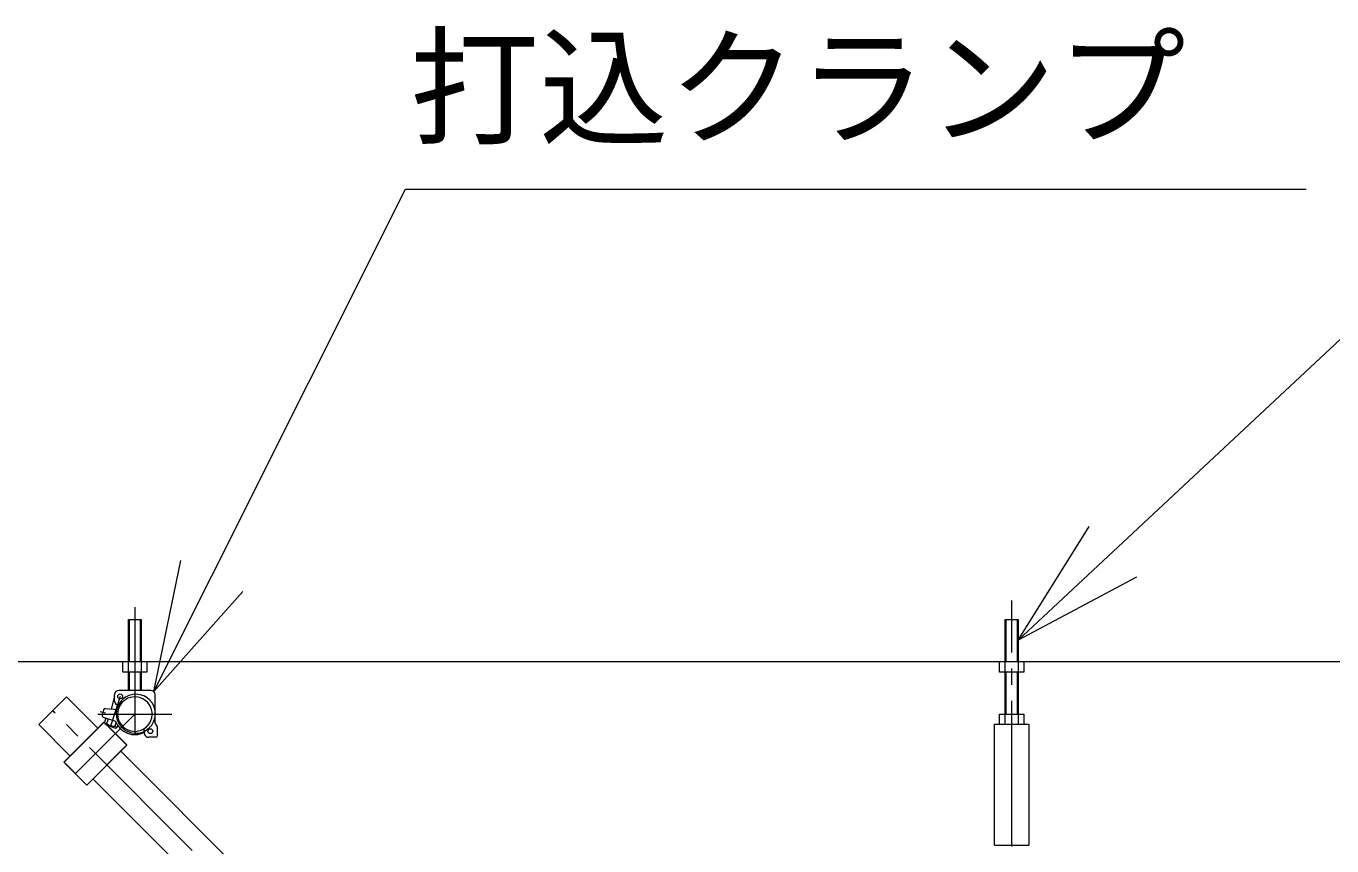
# Model space of a CAD drawing. Units: millimetres, scale not verified. Extents: x -7202 to 7173, y -9671 to 10206.
# Drawn here: x -5595 to -3979, y 8613 to 9627 of the extents above; entities that cross this region are included whole.
import ezdxf
from ezdxf.enums import TextEntityAlignment as Align

# ---------------------------------------------------------------- set-up
doc = ezdxf.new("R2010")
doc.units = ezdxf.units.MM
doc.header["$LTSCALE"] = 20
doc.linetypes.add('CHAIN2', pattern=[12, 9, -1, 1, -1])
for name, color, linetype, lineweight in [('0-5_05 寸法', 3, 'Continuous', 18), ('0-6_30 補完実線', 6, 'Continuous', 18), ('0-7_32 補完一点鎖線', 6, 'CHAIN2', 18), ('0-E_80 躯体A', 1, 'Continuous', 18)]:
    doc.layers.add(name, color=color, linetype=linetype, lineweight=lineweight)
doc.styles.add('ＭＳ ゴシック', font='')
doc.styles.get('ＭＳ ゴシック').set_extended_font_data('MS Gothic')

msp = doc.modelspace()

# ---------------------------------------------------------------- linework, layer by layer
at = {"layer": '0-5_05 寸法', "color": 7}
for p, q in [((-5365.02, 8947.06), (-5125.25, 9425.39)), ((-5125.25, 9425.39), (-5116.31, 9425.39)), ((-5116.31, 9425.39), (-4010.79, 9425.39)), ((-4250.33, 8976.94), (-3767.85, 9427.61)), ((-4367.26, 8867.73), (-4250.33, 8976.94)), ((-5436.72, 8804.02), (-5365.02, 8947.06))]:
    msp.add_line(p, q, dxfattribs=at)
for points in [[(-4221.07, 8945.61), (-4367.26, 8867.73), (-4279.6, 9008.28)], [(-5326.7, 8927.84), (-5436.72, 8804.02), (-5403.35, 8966.27)]]:
    msp.add_lwpolyline(points, dxfattribs=at)
at = {"layer": '0-6_30 補完実線'}
for p, q in [((-5467.01, 8841.13), (-5467.01, 8893.28)), ((-5453.51, 8893.28), (-5453.51, 8841.13)), ((-4382.01, 8841.13), (-4382.01, 8893.28)), ((-4368.51, 8893.28), (-4368.51, 8841.13)), ((-5452.26, 8841.13), (-5452.26, 8805.49)), ((-4367.26, 8841.13), (-4367.26, 8763.89)), ((-5467.01, 8805.49), (-5467.01, 8827.89)), ((-5453.51, 8827.89), (-5453.51, 8805.49)), ((-4382.01, 8776.03), (-4382.01, 8827.89)), ((-4368.51, 8827.89), (-4368.51, 8776.03)), ((-5544.9, 8797.56), (-5579.27, 8763.19)), ((-5544.88, 8797.54), (-5579.25, 8763.18)), ((-5544.9, 8797.56), (-5506.01, 8758.67)), ((-5544.88, 8797.54), (-5505.99, 8758.65)), ((-5485.26, 8798.47), (-5489.41, 8782.45)), ((-5485.26, 8792.19), (-5485.26, 8800.49)), ((-5440.26, 8805.49), (-5480.26, 8805.49)), ((-5478.63, 8788.11), (-5475.98, 8790.84)), ((-5435.26, 8765.21), (-5435.26, 8800.49)), ((-5498.97, 8781.46), (-5500.68, 8774.84)), ((-5496.9, 8782.96), (-5480.82, 8781.89)), ((-5482.16, 8787.54), (-5482.57, 8787.76)), ((-5540.37, 8724.3), (-5579.27, 8763.19)), ((-5540.36, 8724.29), (-5579.25, 8763.18)), ((-5499.6, 8772.53), (-5484.03, 8767.33)), ((-5497.89, 8765.63), (-5495.6, 8771.2)), ((-5496.75, 8763.15), (-5497.89, 8765.63)), ((-5496.75, 8763.15), (-5484.15, 8758.94)), ((-5495.04, 8764.68), (-5492.75, 8770.24)), ((-5484.59, 8761.19), (-5483.4, 8765.79)), ((-5484.15, 8758.94), (-5481.74, 8760.24)), ((-5481.74, 8760.24), (-5481.29, 8761.98)), ((-5448.54, 8757.78), (-5445.06, 8761.47)), ((-5432.26, 8760.49), (-5435.26, 8765.21)), ((-5432.26, 8749.49), (-5432.26, 8760.49)), ((-4396.61, 8613.89), (-4396.61, 8763.89)), ((-4396.61, 8763.89), (-4353.91, 8763.89)), ((-4353.91, 8763.89), (-4353.91, 8613.89)), ((-5449.25, 8754.88), (-5448.14, 8751.08)), ((-5434.26, 8747.49), (-5443.34, 8747.49)), ((-4421.01, 7673.67), (-5477.71, 8730.37)), ((-5512.07, 8696), (-4455.37, 7639.3)), ((-4396.61, 8613.89), (-4353.91, 8613.89))]:
    msp.add_line(p, q, dxfattribs=at)
for points in [[(-5468.26, 8805.49), (-5468.26, 8841.13), (-5468.26, 8893.28), (-5452.26, 8893.28), (-5452.26, 8841.13)], [(-4383.26, 8763.89), (-4383.26, 8841.13), (-4383.26, 8893.28), (-4367.26, 8893.28), (-4367.26, 8841.13)], [(-4390.26, 8763.89), (-4390.26, 8776.03), (-4360.26, 8776.03), (-4360.26, 8763.89)]]:
    msp.add_lwpolyline(points, dxfattribs=at)
for points in [[(-5445.26, 8827.89), (-5475.26, 8827.89), (-5475.26, 8841.13), (-5445.26, 8841.13)], [(-4360.26, 8827.89), (-4390.26, 8827.89), (-4390.26, 8841.13), (-4360.26, 8841.13)], [(-5519.66, 8688.45), (-5470.16, 8737.95), (-5498.44, 8766.23), (-5547.94, 8716.74)], [(-5519.64, 8688.44), (-5470.14, 8737.93), (-5498.43, 8766.22), (-5547.92, 8716.72)]]:
    msp.add_lwpolyline(points, close=True, dxfattribs=at)
for centre in [(-5478.42, 8798.03), (-5441.09, 8755.1)]:
    msp.add_circle(centre, 3, dxfattribs=at)
for centre, radius, start, end in [((-5480.26, 8800.49), 5, 90, 180), ((-5480.26, 8792.19), 5, 180, 242.48424), ((-5459.05, 8776.61), 24.19, 110.69298, 110.69268), ((-5460.26, 8776.13), 21.35, 152.48424, 90), ((-5460.26, 8776.13), 21.35, 90, 152.48424), ((-5440.26, 8800.49), 5, 360, 90), ((-5498.75, 8774.34), 2, 165.48716, 244.76724), ((-5497.03, 8780.97), 2, 86.18591, 165.46599), ((-5480.78, 8790.21), 3, 242.48424, 315.80692), ((-5495.82, 8767.05), 2.5, 214.62796, 288.57626), ((-5485.41, 8776.17), 15, 230.0058, 273.13089), ((-5482.53, 8762.61), 2.5, 214.50606, 288.45436), ((-5460.26, 8776.13), 25.35, 200.31271, 296.7673), ((-5446.36, 8755.72), 3, 136.59113, 196.26019), ((-5443.34, 8752.48), 5, 196.26019, 270), ((-5434.26, 8749.49), 2, 270, 360)]:
    msp.add_arc(centre, radius, start, end, dxfattribs=at)
at = {"layer": '0-7_32 補完一点鎖線'}
for p, q in [((-5460.26, 8908.28), (-5460.26, 8750.78)), ((-4375.26, 8612.48), (-4375.26, 8916.57)), ((-5478.42, 8798.03), (-5490.45, 8761.04)), ((-4371.02, 7589.31), (-5562.07, 8780.36)), ((-5460.26, 8776.13), (-5533.8, 8702.59)), ((-5506.06, 8776.13), (-5414.46, 8776.13)), ((-5496.52, 8777.3), (-5503.13, 8779.01)), ((-5484.28, 8752.08), (-5533.78, 8702.58))]:
    msp.add_line(p, q, dxfattribs=at)
at = {"layer": '0-E_80 躯体A'}
msp.add_line((-6591.55, 8841.13), (3241.03, 8841.13), dxfattribs=at)

# ---------------------------------------------------------------- texts
at = {"layer": '0-5_05 寸法', "color": 7, "style": 'ＭＳ ゴシック'}
msp.add_text('打込クランプ', height=117.3, dxfattribs=at).set_placement((-5120.12, 9457.39), align=Align.BOTTOM_LEFT)

doc.saveas('drawing.dxf')
